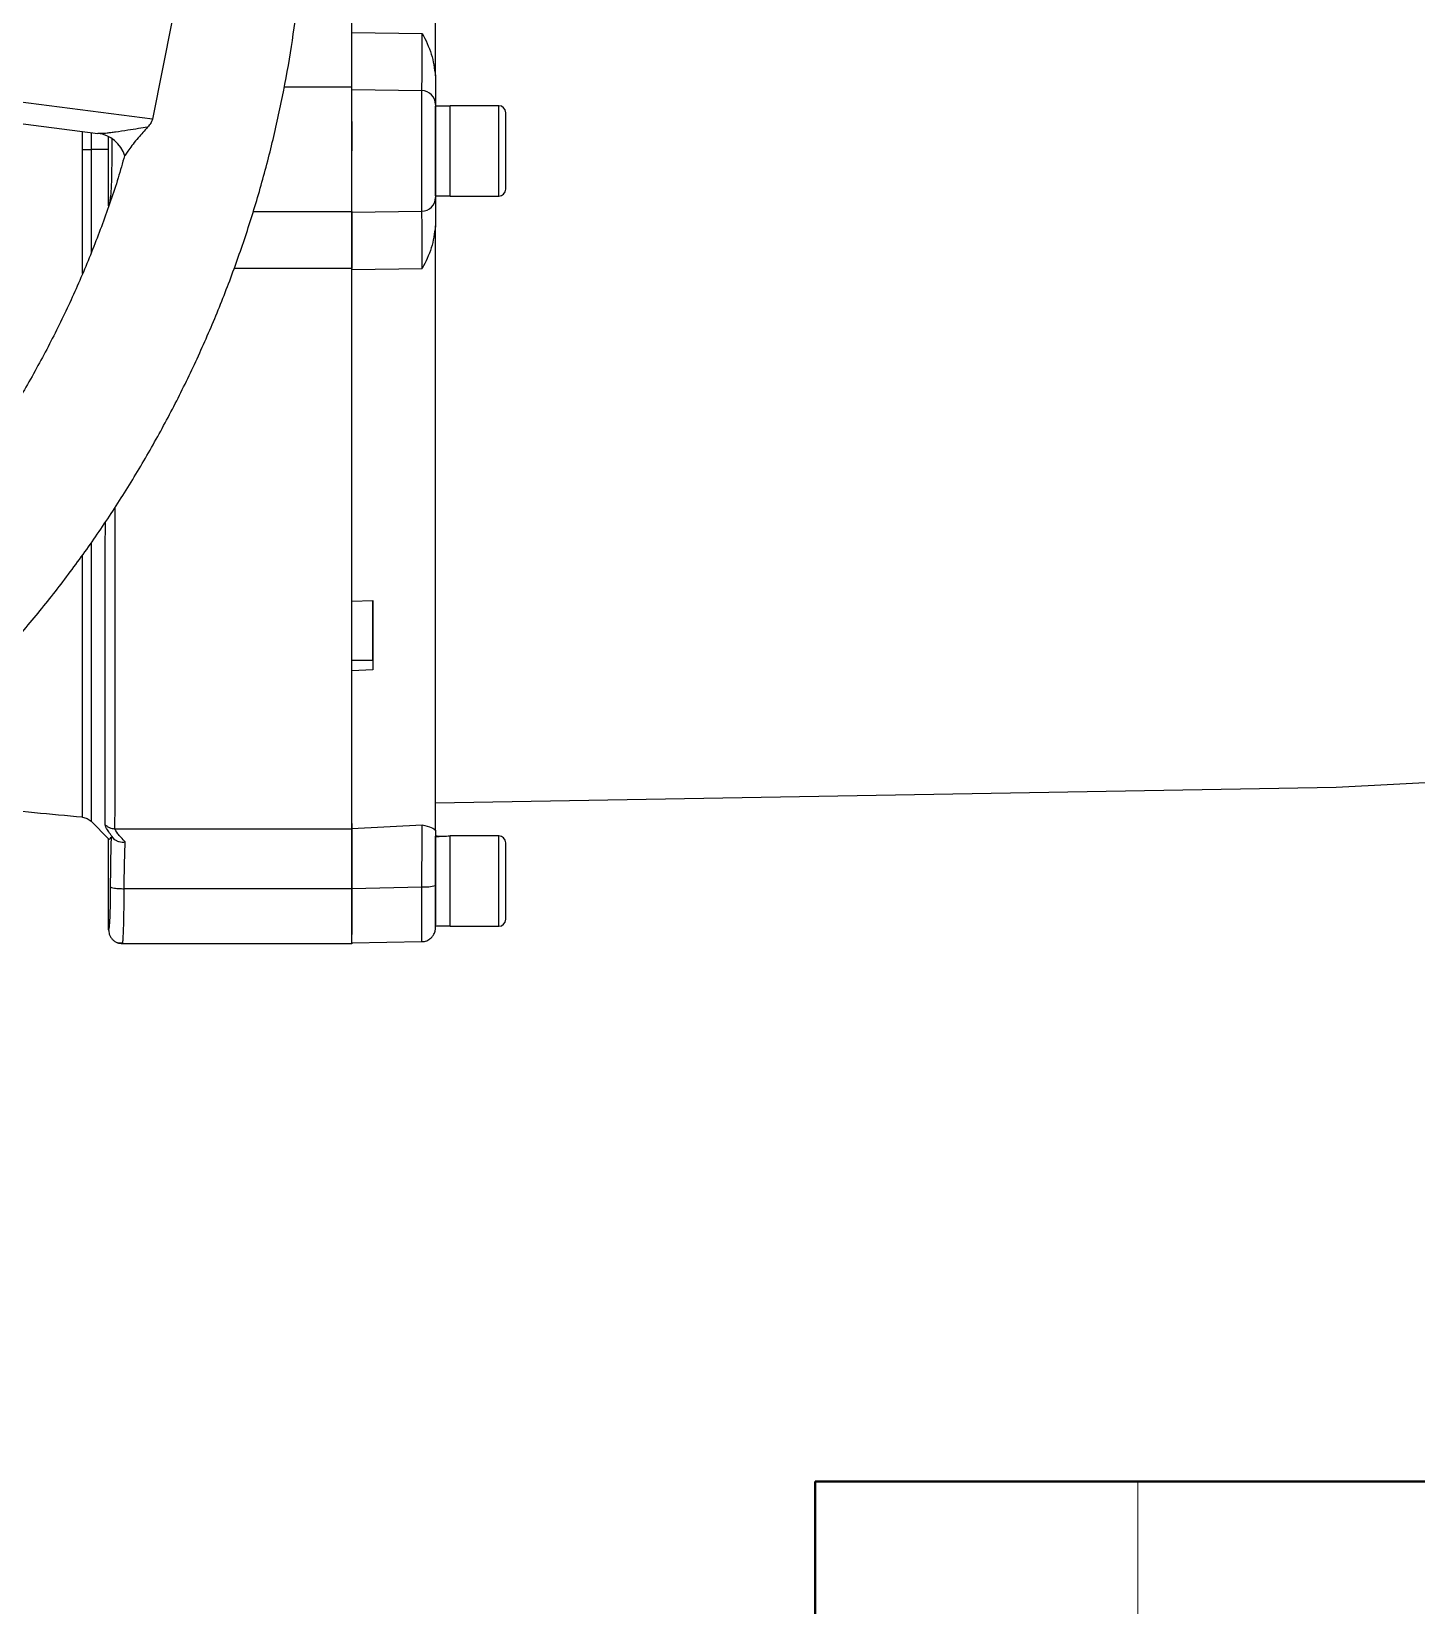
# Model space of a CAD drawing. Header units: millimetres. Extents: x 1890 to 4327, y 775 to 2498.
# Drawn here: x 3140.8 to 3340, y 1047.3 to 1273.6 of the extents above; entities that cross this region are included whole.
import ezdxf

# ---------------------------------------------------------------- set-up
doc = ezdxf.new("R2010")
doc.units = ezdxf.units.MM
for name, color, linetype, lineweight in [('AM_BOR', 7, 'Continuous', 50), ('粗实线', 7, 'Continuous', 40), ('细实线', 3, 'Continuous', 13)]:
    doc.layers.add(name, color=color, linetype=linetype, lineweight=lineweight)

# ---------------------------------------------------------------- blocks, each defined once
blk = doc.blocks.new('rA3')
at = {"layer": '粗实线'}
for p, q in [((568.384, 174.26), (568.384, 129.26)), ((748.384, 174.26), (568.384, 174.26))]:
    blk.add_line(p, q, dxfattribs=at)
at = {"layer": '细实线'}
blk.add_line((576.384, 174.26), (576.384, 149.26), dxfattribs=at)

msp = doc.modelspace()

# ---------------------------------------------------------------- linework, layer by layer
at = {"color": 7, "linetype": 'Continuous', "lineweight": 25}
for p, q in [((3161.019, 1275.265), (3158.192, 1261.012)), ((3186.889, 1273.475), (3196.994, 1273.356)), ((3158.192, 1261.012), (3124.359, 1265.414)), ((3186.889, 1265.604), (3177.126, 1265.604)), ((3186.889, 1265.273), (3196.924, 1265.124)), ((3124.739, 1262.272), (3150.323, 1258.972)), ((3200.989, 1262.887), (3198.889, 1262.887)), ((3207.989, 1262.947), (3200.989, 1262.947)), ((3200.989, 1262.947), (3200.989, 1262.887)), ((3148.161, 1256.652), (3148.161, 1259.251)), ((3149.385, 1259.093), (3149.385, 1256.653)), ((3151.889, 1256.658), (3149.385, 1256.653)), ((3151.889, 1256.658), (3151.889, 1258.457)), ((3151.889, 1256.658), (3151.889, 1258.457)), ((3151.889, 1248.549), (3151.889, 1256.658)), ((3186.889, 1252.197), (3186.889, 1252.447)), ((3198.889, 1250.007), (3200.989, 1250.007)), ((3200.989, 1249.947), (3207.989, 1249.947)), ((3172.678, 1247.743), (3186.889, 1247.743)), ((3186.889, 1247.621), (3196.924, 1247.77)), ((3186.889, 1239.532), (3169.91, 1239.532)), ((3186.889, 1239.419), (3196.994, 1239.538)), ((3186.889, 1191.693), (3189.889, 1191.804)), ((3186.889, 1183.233), (3189.889, 1183.233)), ((3189.889, 1181.809), (3186.889, 1181.698)), ((3189.889, 1183.233), (3189.889, 1181.809)), ((3328.415, 1164.967), (3350.143, 1166.106)), ((3198.889, 1162.707), (3328.415, 1164.967)), ((3149.376, 1160.046), (3151.889, 1157.531)), ((3186.888, 1159.728), (3186.888, 1159.027)), ((3186.889, 1159.027), (3196.993, 1159.544)), ((3151.889, 1144.448), (3151.889, 1157.531)), ((3152.809, 1158.976), (3186.889, 1158.976)), ((3198.889, 1155.787), (3198.889, 1157.887)), ((3198.889, 1157.771), (3198.889, 1155.614)), ((3207.989, 1157.947), (3200.989, 1157.947)), ((3186.889, 1150.35), (3154.132, 1150.35)), ((3186.889, 1150.376), (3196.923, 1150.626)), ((3198.889, 1145.007), (3200.989, 1145.007)), ((3200.989, 1144.947), (3207.989, 1144.947)), ((3153.057, 1142.628), (3153.96, 1142.582)), ((3153.888, 1142.447), (3186.889, 1142.447)), ((3153.89, 1142.447), (3153.929, 1142.631)), ((3186.889, 1142.557), (3196.923, 1142.732))]:
    msp.add_line(p, q, dxfattribs=at)
at = {"color": 7, "linetype": 'Continuous', "lineweight": 25, "flags": 128}
for points in [[(3196.924, 1247.77), (3196.924, 1248.135), (3196.924, 1248.867), (3196.924, 1249.936), (3196.924, 1251.293), (3196.924, 1252.878), (3196.924, 1254.622), (3196.924, 1256.447), (3196.924, 1258.272), (3196.924, 1260.015), (3196.924, 1261.601), (3196.924, 1262.958), (3196.924, 1264.027), (3196.924, 1264.759), (3196.924, 1265.124)], [(3198.889, 1250.007), (3198.889, 1250.022), (3198.889, 1250.302), (3198.889, 1250.918), (3198.889, 1251.837), (3198.889, 1253.007), (3198.889, 1254.365), (3198.889, 1255.838), (3198.889, 1257.343), (3198.889, 1258.8), (3198.889, 1260.128), (3198.889, 1261.254), (3198.889, 1262.118), (3198.889, 1262.671), (3198.889, 1262.885), (3198.889, 1262.887)], [(3200.989, 1250.007), (3200.989, 1249.99), (3200.989, 1249.99), (3200.989, 1250.339), (3200.989, 1251.016), (3200.989, 1251.986), (3200.989, 1253.197), (3200.989, 1254.582), (3200.989, 1256.069), (3200.989, 1257.575), (3200.989, 1259.021), (3200.989, 1260.328), (3200.989, 1261.426), (3200.989, 1262.255), (3200.989, 1262.771), (3200.989, 1262.947), (3200.989, 1262.947)], [(3200.989, 1250.11), (3200.989, 1250.222), (3200.989, 1250.775), (3200.989, 1251.639), (3200.989, 1252.766), (3200.989, 1254.093), (3200.989, 1255.55), (3200.989, 1257.055), (3200.989, 1258.528), (3200.989, 1259.886), (3200.989, 1261.057), (3200.989, 1261.975), (3200.989, 1262.239)], [(3207.989, 1249.947), (3207.989, 1249.99), (3207.989, 1250.339), (3207.989, 1251.016), (3207.989, 1251.986), (3207.989, 1253.197), (3207.989, 1254.582), (3207.989, 1256.069), (3207.989, 1257.575), (3207.989, 1259.021), (3207.989, 1260.328), (3207.989, 1261.426), (3207.989, 1262.255), (3207.989, 1262.771), (3207.989, 1262.947)], [(3198.889, 1157.887), (3198.889, 1157.71), (3198.889, 1157.192), (3198.889, 1156.359), (3198.889, 1155.447)], [(3198.889, 1145.007), (3198.889, 1145.069), (3198.889, 1145.452), (3198.889, 1146.162), (3198.889, 1147.162), (3198.889, 1148.395), (3198.889, 1149.796), (3198.889, 1151.286), (3198.889, 1152.786), (3198.889, 1154.212), (3198.889, 1155.487), (3198.889, 1156.541), (3198.889, 1157.317), (3198.889, 1157.771)], [(3200.989, 1151.447), (3200.989, 1152.946), (3200.989, 1154.364), (3200.989, 1155.625), (3200.989, 1156.66), (3200.989, 1157.415), (3200.989, 1157.848), (3200.989, 1157.936), (3200.989, 1157.887)], [(3200.989, 1145.007), (3200.989, 1145.035), (3200.989, 1145.352), (3200.989, 1146.002), (3200.989, 1146.95), (3200.989, 1148.143), (3200.989, 1149.517), (3200.989, 1150.997), (3200.989, 1152.501), (3200.989, 1153.948), (3200.989, 1155.258), (3200.989, 1156.359), (3200.989, 1157.192), (3200.989, 1157.71), (3200.989, 1157.887)], [(3207.989, 1151.447), (3207.989, 1152.946), (3207.989, 1154.364), (3207.989, 1155.625), (3207.989, 1156.66), (3207.989, 1157.415), (3207.989, 1157.848), (3207.989, 1157.947)], [(3198.889, 1155.614), (3198.889, 1155.103), (3198.889, 1154.296), (3198.889, 1153.258), (3198.889, 1152.073), (3198.889, 1150.837), (3198.889, 1150.814)], [(3196.923, 1142.732), (3196.923, 1142.925), (3196.923, 1143.496), (3196.923, 1144.419), (3196.923, 1145.654), (3196.923, 1147.146), (3196.923, 1148.828), (3196.923, 1150.626)], [(3200.989, 1145.007), (3200.989, 1144.958), (3200.989, 1145.045), (3200.989, 1145.478), (3200.989, 1146.233), (3200.989, 1147.268), (3200.989, 1148.529), (3200.989, 1149.948), (3200.989, 1151.447)], [(3207.989, 1144.947), (3207.989, 1145.045), (3207.989, 1145.478), (3207.989, 1146.233), (3207.989, 1147.268), (3207.989, 1148.529), (3207.989, 1149.948), (3207.989, 1151.447)]]:
    msp.add_lwpolyline(points, dxfattribs=at)
at = {"color": 7, "linetype": 'Continuous', "lineweight": 25}
for centre, radius, start, end in [((3196.894, 1263.128), 1.995, 0.12481, 89.13021), ((3207.989, 1261.947), 1, 360, 90), ((3149.776, 1254.336), 4.668, 17.58427, 83.2716), ((3148.102, 1920.706), 664.054, 270.005021, 270.110676), ((3196.894, 1249.766), 1.995, 270.86979, 359.87519), ((3207.989, 1250.947), 1, 270, 360), ((3207.989, 1156.947), 1, 360, 90), ((3197.405, 1155.955), 5.35, 264.84154, 286.10398), ((3207.989, 1145.947), 1, 270, 360)]:
    msp.add_arc(centre, radius, start, end, dxfattribs=at)
for centre, major_axis, ratio, start_param, end_param in [((3151.889, 1256.447), (0, 98.916), 0.0000054, 4.6323855, 4.7145267), ((3152.008, 1256.454), (0.007, 98.975), 0.0349473, 3.1091985, 3.2162788), ((3198.889, 1151.447), (11.154, 0), 0.5773521, 1.4765232, 1.5707963), ((3200.989, 1151.447), (11.154, 0), 0.5773521, 1.5707963, 1.760193)]:
    msp.add_ellipse(centre, major_axis=major_axis, ratio=ratio, start_param=start_param, end_param=end_param, dxfattribs=at)
for points, knots in [([(3009.456, 1127.481), (3012.016, 1127.506), (3015.597, 1127.541), (3020.866, 1127.82), (3025.33, 1128.155), (3030.646, 1128.721), (3036.215, 1129.494), (3042.029, 1130.504), (3048, 1131.76), (3054.076, 1133.271), (3060.214, 1135.042), (3066.379, 1137.076), (3072.543, 1139.375), (3078.68, 1141.941), (3084.768, 1144.771), (3090.787, 1147.865), (3096.72, 1151.219), (3102.549, 1154.831), (3108.259, 1158.697), (3113.834, 1162.811), (3119.262, 1167.168), (3124.527, 1171.763), (3129.619, 1176.587), (3134.524, 1181.635), (3139.231, 1186.898), (3143.728, 1192.368), (3148.007, 1198.036), (3152.055, 1203.893), (3155.865, 1209.93), (3159.427, 1216.136), (3162.732, 1222.5), (3165.773, 1229.013), (3168.542, 1235.662), (3171.032, 1242.436), (3173.238, 1249.324), (3175.152, 1256.313), (3176.771, 1263.391), (3178.089, 1270.544), (3179.101, 1277.761), (3179.806, 1285.028), (3180.199, 1292.333), (3180.278, 1299.66), (3180.041, 1306.998), (3179.486, 1314.333), (3178.614, 1321.651), (3177.424, 1328.938), (3175.916, 1336.181), (3174.091, 1343.365), (3171.95, 1350.478), (3169.497, 1357.505), (3166.732, 1364.434), (3163.659, 1371.25), (3160.282, 1377.941), (3156.604, 1384.493), (3152.631, 1390.893), (3148.366, 1397.128), (3143.815, 1403.186), (3138.983, 1409.055), (3133.875, 1414.721), (3128.499, 1420.174), (3123.052, 1425.221), (3117.579, 1429.873), (3112.12, 1434.143), (3106.496, 1438.185), (3100.714, 1441.994), (3094.787, 1445.562), (3088.724, 1448.884), (3082.538, 1451.954), (3076.242, 1454.767), (3069.848, 1457.319), (3063.373, 1459.606), (3056.835, 1461.622), (3050.26, 1463.364), (3043.687, 1464.829), (3037.194, 1466.011), (3030.904, 1466.908), (3025.38, 1467.491), (3020.498, 1467.859), (3015.674, 1468.099), (3009.699, 1468.216), (3004.182, 1468.105), (2998.913, 1467.834), (2994.449, 1467.496), (2989.133, 1466.931), (2983.564, 1466.158), (2977.75, 1465.148), (2971.779, 1463.892), (2965.703, 1462.381), (2959.565, 1460.61), (2953.4, 1458.576), (2947.236, 1456.277), (2941.099, 1453.711), (2935.011, 1450.881), (2928.992, 1447.787), (2923.059, 1444.433), (2917.23, 1440.82), (2911.52, 1436.955), (2905.945, 1432.841), (2900.517, 1428.484), (2895.252, 1423.889), (2890.16, 1419.065), (2885.255, 1414.017), (2880.549, 1408.754), (2876.051, 1403.284), (2871.773, 1397.616), (2867.724, 1391.759), (2863.914, 1385.722), (2860.352, 1379.516), (2857.048, 1373.152), (2854.005, 1366.64), (2851.243, 1359.988), (2848.906, 1353.706), (2847.627, 1349.601), (2847.064, 1347.792)], [0, 0, 0, 0, 0.01020738, 0.01427401, 0.02103699, 0.02805607, 0.03558666, 0.0434511, 0.05157826, 0.05991132, 0.06840986, 0.07704394, 0.08579098, 0.09463359, 0.10355821, 0.11255405, 0.12161242, 0.13072624, 0.1398897, 0.14909794, 0.15834689, 0.16763314, 0.17695375, 0.18630622, 0.19568842, 0.20509849, 0.21453484, 0.22399606, 0.23348097, 0.24298851, 0.25251779, 0.26206801, 0.27163852, 0.28122873, 0.29083816, 0.30046642, 0.31011319, 0.31977821, 0.32946132, 0.33916239, 0.34888138, 0.35861831, 0.36837328, 0.37814642, 0.38793798, 0.39774825, 0.40757761, 0.41742653, 0.42729557, 0.4371854, 0.4470968, 0.45703069, 0.46698816, 0.47697044, 0.48697902, 0.49701559, 0.50708218, 0.51718117, 0.52731537, 0.53748817, 0.54770366, 0.5569145, 0.56612256, 0.57532659, 0.5845258, 0.59371913, 0.60290519, 0.61208206, 0.62124705, 0.63039624, 0.63952364, 0.64861966, 0.65766788, 0.66663751, 0.67546331, 0.68397889, 0.69196332, 0.69760555, 0.70350123, 0.71121989, 0.72142727, 0.72549391, 0.73225688, 0.73927596, 0.74680655, 0.754671, 0.76279816, 0.77113122, 0.77962976, 0.78826384, 0.79701087, 0.80585349, 0.81477811, 0.82377394, 0.83283231, 0.84194614, 0.85110959, 0.86031783, 0.86956679, 0.87885303, 0.88817364, 0.89752611, 0.90690831, 0.91631839, 0.92575473, 0.93521596, 0.94470086, 0.95420841, 0.96373768, 0.97328791, 0.98285841, 0.99244862, 1, 1, 1, 1]), ([(3186.889, 1265.273), (3186.889, 1265.499), (3186.889, 1265.951), (3186.889, 1267.83), (3186.889, 1270.375), (3186.889, 1272.441), (3186.889, 1273.475)], [0, 0, 0, 0, 0.2500652, 0.4994456, 0.7493864, 1, 1, 1, 1]), ([(3196.924, 1265.124), (3196.93, 1265.22), (3196.941, 1265.404), (3196.953, 1266.006), (3196.963, 1266.622), (3196.971, 1267.164), (3196.983, 1268.259), (3196.991, 1270.217), (3196.993, 1272.324), (3196.994, 1273.356)], [0, 0, 0, 0, 0.1490589, 0.284486, 0.365253, 0.4374072, 0.5004523, 0.7554674, 1, 1, 1, 1]), ([(3196.994, 1273.356), (3197.481, 1272.384), (3198.451, 1270.451), (3198.743, 1268.304), (3198.889, 1267.236)], [0, 0, 0, 0, 0.50244267, 1, 1, 1, 1]), ([(3186.889, 1252.275), (3186.889, 1252.675), (3186.889, 1253.979), (3186.889, 1256.711), (3186.889, 1259.942), (3186.889, 1262.761), (3186.889, 1264.866), (3186.889, 1265.358), (3186.889, 1265.604)], [0, 0, 0, 0, 0.08145643, 0.26516514, 0.44887386, 0.63258257, 0.81629129, 1, 1, 1, 1]), ([(3198.889, 1267.236), (3198.889, 1266.684), (3198.889, 1265.582), (3198.889, 1264.363), (3198.889, 1263.476), (3198.889, 1263.247), (3198.889, 1263.133)], [0, 0, 0, 0, 0.250755, 0.4999887, 0.7492331, 1, 1, 1, 1]), ([(3158.192, 1261.012), (3158.139, 1260.856), (3158.01, 1260.477), (3157.736, 1260.116), (3157.554, 1259.914), (3157.506, 1259.862)], [0, 0, 0, 0, 0.3410071, 0.8286347, 1, 1, 1, 1]), ([(3208.989, 1250.947), (3208.989, 1251.02), (3208.989, 1251.133), (3208.989, 1251.819), (3208.989, 1252.529), (3208.989, 1253.41), (3208.989, 1254.69), (3208.989, 1256.447), (3208.989, 1258.203), (3208.989, 1259.483), (3208.989, 1260.364), (3208.989, 1261.074), (3208.989, 1261.76), (3208.989, 1261.873), (3208.989, 1261.947)], [0, 0, 0, 0, 0.1197284, 0.1841803, 0.25, 0.3158197, 0.3802716, 0.5, 0.6197284, 0.6841803, 0.75, 0.8158197, 0.8802716, 1, 1, 1, 1]), ([(3157.506, 1259.862), (3157.063, 1259.792), (3156.099, 1259.639), (3154.536, 1259.399), (3153.222, 1259.192), (3152.243, 1259.062), (3151.679, 1258.999), (3151.152, 1258.956), (3150.677, 1258.935), (3150.431, 1258.961), (3150.323, 1258.972)], [0, 0, 0, 0, 0.1610959, 0.3500594, 0.5867226, 0.6799971, 0.7629362, 0.835774, 0.9281692, 1, 1, 1, 1]), ([(3157.506, 1259.862), (3157.043, 1259.352), (3155.992, 1258.196), (3154.941, 1256.839), (3154.381, 1256.009), (3154.238, 1255.766), (3154.225, 1255.743), (3154.226, 1255.746), (3154.226, 1255.746)], [0, 0, 0, 0, 0.296932, 0.6736495, 0.8400755, 0.9606673, 0.9947876, 1, 1, 1, 1]), ([(3186.889, 1260.447), (3186.889, 1260.561), (3186.889, 1260.825), (3186.889, 1260.463), (3186.889, 1259.534), (3186.889, 1258.115), (3186.889, 1257.003), (3186.889, 1256.447)], [0, 0, 0, 0, 0.1621533, 0.371615, 0.5810766, 0.7905383, 1, 1, 1, 1]), ([(3148.16, 1238.829), (3148.16, 1241.777), (3148.16, 1247.679), (3148.161, 1253.659), (3148.161, 1256.652)], [0, 0, 0, 0, 0.4994879, 1, 1, 1, 1]), ([(3149.385, 1256.653), (3149.385, 1253.495), (3149.385, 1248.529), (3149.385, 1243.632), (3149.385, 1241.85)], [0, 0, 0, 0, 0.6359822, 1, 1, 1, 1]), ([(3152.342, 1258.169), (3152.346, 1257.617), (3152.355, 1256.223), (3152.335, 1253.863), (3152.286, 1251.772), (3152.216, 1250.265), (3152.164, 1249.917), (3152.136, 1249.728)], [0, 0, 0, 0, 0.1446681, 0.3655212, 0.6066409, 0.7853277, 1, 1, 1, 1]), ([(3154.186, 1255.754), (3153.885, 1254.691), (3152.949, 1251.387), (3151.042, 1245.935), (3148.484, 1239.408), (3145.599, 1232.996), (3142.414, 1226.708), (3138.926, 1220.56), (3135.141, 1214.564), (3131.065, 1208.735), (3126.702, 1203.086), (3122.058, 1197.63), (3117.139, 1192.381), (3112.129, 1187.524), (3107.075, 1183.053), (3102.016, 1178.955), (3096.788, 1175.081), (3091.401, 1171.439), (3085.865, 1168.036), (3080.192, 1164.878), (3074.395, 1161.971), (3068.487, 1159.32), (3062.484, 1156.931), (3056.401, 1154.808), (3050.262, 1152.956), (3044.094, 1151.378), (3037.95, 1150.079), (3031.941, 1149.067), (3026.374, 1148.356), (3021.529, 1147.91), (3017.059, 1147.633), (3013.154, 1147.495), (3010.555, 1147.485), (3009.507, 1147.481)], [0, 0, 0, 0, 0.0170783, 0.0531439, 0.089298, 0.1255445, 0.1618882, 0.1983346, 0.2348901, 0.2715626, 0.3083611, 0.3452967, 0.3823824, 0.4196345, 0.4532144, 0.4867833, 0.5203362, 0.5538698, 0.5873798, 0.6208602, 0.654303, 0.6876965, 0.7210233, 0.7542563, 0.7873511, 0.8202281, 0.8527303, 0.8844984, 0.9144909, 0.939551, 0.9597807, 0.9837802, 1, 1, 1, 1]), ([(3152.136, 1249.728), (3152.118, 1249.644), (3152.083, 1249.485), (3152.05, 1249.138), (3152.034, 1248.974)], [0, 0, 0, 0, 0.5255504, 1, 1, 1, 1]), ([(3198.889, 1249.761), (3198.889, 1249.646), (3198.889, 1249.418), (3198.889, 1248.531), (3198.889, 1247.312), (3198.889, 1246.21), (3198.889, 1245.658)], [0, 0, 0, 0, 0.2507669, 0.5000113, 0.749245, 1, 1, 1, 1]), ([(3186.889, 1239.419), (3186.889, 1240.451), (3186.889, 1242.513), (3186.889, 1245.057), (3186.889, 1246.939), (3186.889, 1247.394), (3186.889, 1247.621)], [0, 0, 0, 0, 0.2500466, 0.4994486, 0.7493959, 1, 1, 1, 1]), ([(3196.994, 1239.538), (3196.993, 1240.572), (3196.992, 1241.965), (3196.987, 1243.499), (3196.983, 1244.38), (3196.977, 1245.219), (3196.967, 1246.045), (3196.954, 1246.827), (3196.941, 1247.489), (3196.93, 1247.674), (3196.924, 1247.77)], [0, 0, 0, 0, 0.24428957, 0.32903605, 0.41448985, 0.50012501, 0.59799237, 0.71577027, 0.85107242, 1, 1, 1, 1]), ([(3198.889, 1245.658), (3198.743, 1244.589), (3198.451, 1242.443), (3197.481, 1240.51), (3196.994, 1239.538)], [0, 0, 0, 0, 0.4975573, 1, 1, 1, 1]), ([(3152.809, 1158.976), (3152.81, 1159.582), (3152.812, 1160.782), (3152.816, 1163.548), (3152.819, 1166.915), (3152.823, 1171.301), (3152.826, 1176.841), (3152.83, 1183.639), (3152.833, 1191.024), (3152.835, 1198.204), (3152.836, 1203.121), (3152.837, 1205.225)], [0, 0, 0, 0, 0.1074926, 0.2126392, 0.3154396, 0.4158938, 0.5461536, 0.6722446, 0.7941664, 0.9119185, 1, 1, 1, 1]), ([(3151.394, 1159.553), (3151.395, 1160.109), (3151.397, 1161.202), (3151.401, 1163.646), (3151.404, 1166.547), (3151.407, 1169.882), (3151.409, 1173.558), (3151.412, 1178.11), (3151.415, 1183.624), (3151.418, 1190.137), (3151.421, 1196.574), (3151.422, 1200.996), (3151.423, 1203.066)], [0, 0, 0, 0, 0.10355805, 0.20350992, 0.29985507, 0.39259296, 0.48172312, 0.56724505, 0.68873355, 0.80210636, 0.90736147, 1, 1, 1, 1]), ([(3149.383, 1200.115), (3149.383, 1198.547), (3149.383, 1194.411), (3149.382, 1188.35), (3149.382, 1181.954), (3149.381, 1176.297), (3149.38, 1171.406), (3149.379, 1167.334), (3149.378, 1164.126), (3149.378, 1161.777), (3149.377, 1160.449), (3149.376, 1159.9), (3149.376, 1160.054), (3149.376, 1160.059)], [0, 0, 0, 0, 0.06336263, 0.16710914, 0.27085565, 0.37460215, 0.47834866, 0.58209517, 0.68584167, 0.78958818, 0.89333469, 0.99708119, 1, 1, 1, 1]), ([(3148.15, 1160.634), (3148.15, 1160.63), (3148.15, 1160.516), (3148.151, 1160.917), (3148.152, 1161.848), (3148.152, 1163.395), (3148.153, 1165.376), (3148.154, 1167.735), (3148.154, 1170.485), (3148.155, 1173.589), (3148.156, 1177.001), (3148.156, 1179.797), (3148.156, 1181.814), (3148.157, 1183.002), (3148.157, 1184.186), (3148.157, 1185.365), (3148.157, 1186.536), (3148.157, 1187.697), (3148.158, 1190.781), (3148.158, 1194.218), (3148.158, 1197.614), (3148.158, 1198.343)], [0, 0, 0, 0, 0.0029077, 0.0949925, 0.1832887, 0.2677958, 0.3485137, 0.4254418, 0.4985799, 0.5759913, 0.6486482, 0.7165502, 0.7383478, 0.7596059, 0.7803246, 0.8005039, 0.8201437, 0.839244, 0.8578049, 0.9695111, 1, 1, 1, 1]), ([(3189.889, 1183.233), (3189.889, 1184.802), (3189.889, 1187.51), (3189.889, 1190.533), (3189.889, 1191.804)], [0, 0, 0, 0, 0.57963713, 1, 1, 1, 1]), ([(3115.895, 1164.526), (3119.577, 1164.001), (3128.013, 1162.797), (3138.771, 1161.524), (3145.853, 1160.874), (3148.153, 1160.663)], [0, 0, 0, 0, 0.3434207, 0.7867461, 1, 1, 1, 1]), ([(3148.15, 1160.623), (3148.381, 1160.58), (3148.843, 1160.494), (3149.202, 1160.191), (3149.382, 1160.04)], [0, 0, 0, 0, 0.5000711, 1, 1, 1, 1]), ([(3152.699, 1157.482), (3152.32, 1157.963), (3151.584, 1158.897), (3151.456, 1159.339), (3151.394, 1159.553)], [0, 0, 0, 0, 0.5146876, 1, 1, 1, 1]), ([(3151.394, 1159.553), (3151.491, 1159.468), (3151.686, 1159.296), (3152.038, 1159.116), (3152.417, 1158.998), (3152.679, 1158.983), (3152.809, 1158.976)], [0, 0, 0, 0, 0.2475722, 0.5, 0.7524278, 1, 1, 1, 1]), ([(3186.889, 1150.376), (3186.889, 1151.422), (3186.889, 1153.51), (3186.889, 1156.159), (3186.889, 1158.18), (3186.889, 1158.745), (3186.889, 1159.027)], [0, 0, 0, 0, 0.25006523, 0.49944561, 0.74938637, 1, 1, 1, 1]), ([(3196.923, 1150.626), (3196.929, 1151.267), (3196.941, 1152.491), (3196.953, 1153.97), (3196.963, 1155.059), (3196.971, 1155.825), (3196.982, 1157.113), (3196.991, 1158.692), (3196.993, 1159.264), (3196.993, 1159.544)], [0, 0, 0, 0, 0.1490589, 0.284486, 0.365253, 0.4374072, 0.5004523, 0.7554674, 1, 1, 1, 1]), ([(3196.993, 1159.544), (3197.481, 1159.407), (3198.45, 1159.135), (3198.743, 1158.893), (3198.889, 1158.773)], [0, 0, 0, 0, 0.5024427, 1, 1, 1, 1]), ([(3152.259, 1157.755), (3152.243, 1157.275), (3152.211, 1156.313), (3152.174, 1154.573), (3152.146, 1152.665), (3152.138, 1151.283), (3152.134, 1150.594)], [0, 0, 0, 0, 0.2423696, 0.4853152, 0.7431963, 1, 1, 1, 1]), ([(3152.259, 1157.755), (3152.28, 1157.764), (3152.311, 1157.778), (3152.474, 1157.671), (3152.605, 1157.565), (3152.684, 1157.495), (3152.699, 1157.482)], [0, 0, 0, 0, 0.5019977, 0.7519527, 0.9535485, 1, 1, 1, 1]), ([(3152.699, 1157.482), (3152.797, 1157.407), (3152.999, 1157.252), (3153.391, 1157.111), (3153.83, 1157.039), (3154.139, 1157.065), (3154.295, 1157.077)], [0, 0, 0, 0, 0.2386671, 0.4926942, 0.7442037, 1, 1, 1, 1]), ([(3154.295, 1157.077), (3153.877, 1157.506), (3153.052, 1158.354), (3152.889, 1158.77), (3152.809, 1158.976)], [0, 0, 0, 0, 0.5050283, 1, 1, 1, 1]), ([(3154.132, 1150.35), (3154.137, 1150.967), (3154.147, 1152.225), (3154.181, 1154.019), (3154.229, 1155.714), (3154.272, 1156.617), (3154.295, 1157.077)], [0, 0, 0, 0, 0.2356127, 0.4808109, 0.7356041, 1, 1, 1, 1]), ([(3198.889, 1158.773), (3198.889, 1158.239), (3198.889, 1157.175), (3198.889, 1155.218), (3198.889, 1153.089), (3198.889, 1151.574), (3198.889, 1150.815)], [0, 0, 0, 0, 0.250755, 0.4999887, 0.7492331, 1, 1, 1, 1]), ([(3208.989, 1151.447), (3208.989, 1152.138), (3208.989, 1153.203), (3208.989, 1154.483), (3208.989, 1155.364), (3208.989, 1156.074), (3208.989, 1156.76), (3208.989, 1156.873), (3208.989, 1156.947)], [0, 0, 0, 0, 0.2394568, 0.3683607, 0.5, 0.6316393, 0.7605432, 1, 1, 1, 1]), ([(3186.889, 1155.447), (3186.889, 1155.561), (3186.889, 1155.825), (3186.889, 1155.463), (3186.889, 1154.534), (3186.889, 1153.115), (3186.889, 1152.003), (3186.889, 1151.447)], [0, 0, 0, 0, 0.1621502, 0.3716126, 0.5810751, 0.7905375, 1, 1, 1, 1]), ([(3152.134, 1150.594), (3152.127, 1149.76), (3152.113, 1148.093), (3152.055, 1146.08), (3151.978, 1144.698), (3151.918, 1144.531), (3151.889, 1144.448)], [0, 0, 0, 0, 0.2501088, 0.5000493, 0.7500207, 1, 1, 1, 1]), ([(3152.134, 1150.594), (3152.169, 1150.564), (3152.242, 1150.501), (3152.71, 1150.42), (3153.375, 1150.363), (3153.886, 1150.354), (3154.132, 1150.35)], [0, 0, 0, 0, 0.2409388, 0.5005407, 0.7598409, 1, 1, 1, 1]), ([(3153.929, 1142.631), (3153.936, 1142.655), (3153.957, 1142.728), (3154, 1143.349), (3154.058, 1144.706), (3154.112, 1147.197), (3154.126, 1149.321), (3154.132, 1150.35)], [0, 0, 0, 0, 0.0675681, 0.1998133, 0.4374294, 0.7275623, 1, 1, 1, 1]), ([(3186.889, 1142.451), (3186.889, 1142.449), (3186.889, 1142.256), (3186.889, 1142.939), (3186.889, 1144.542), (3186.889, 1147.168), (3186.889, 1149.289), (3186.889, 1150.35)], [0, 0, 0, 0, 0.00146, 0.251095, 0.50073, 0.750365, 1, 1, 1, 1]), ([(3198.889, 1150.815), (3198.889, 1149.996), (3198.889, 1148.358), (3198.889, 1146.424), (3198.889, 1145.306), (3198.889, 1145.154), (3198.889, 1145.141)], [0, 0, 0, 0, 0.32304392, 0.64608785, 0.96913177, 1, 1, 1, 1]), ([(3208.989, 1145.947), (3208.989, 1146.02), (3208.989, 1146.133), (3208.989, 1146.819), (3208.989, 1147.529), (3208.989, 1148.41), (3208.989, 1149.69), (3208.989, 1150.755), (3208.989, 1151.447)], [0, 0, 0, 0, 0.2394568, 0.3683607, 0.5, 0.6316393, 0.7605432, 1, 1, 1, 1]), ([(3186.889, 1147.447), (3186.889, 1147.403), (3186.889, 1146.337), (3186.889, 1144.896), (3186.889, 1144.071), (3186.889, 1143.754)], [0, 0, 0, 0, 0.0255431, 0.6246336, 1, 1, 1, 1]), ([(3151.889, 1144.448), (3151.908, 1144.231), (3151.941, 1143.878), (3152.159, 1143.415), (3152.428, 1143.055), (3152.773, 1142.771), (3153.253, 1142.515), (3153.64, 1142.474), (3153.89, 1142.447)], [0, 0, 0, 0, 0.2060336, 0.3367467, 0.4847907, 0.6326865, 0.7619928, 1, 1, 1, 1]), ([(3196.917, 1142.76), (3196.993, 1142.753), (3197.298, 1142.725), (3197.776, 1142.911), (3198.246, 1143.231), (3198.551, 1143.593), (3198.736, 1143.938), (3198.833, 1144.236), (3198.874, 1144.463), (3198.886, 1144.613), (3198.888, 1144.689), (3198.889, 1144.718), (3198.889, 1144.724), (3198.889, 1144.726), (3198.889, 1144.728), (3198.889, 1144.73), (3198.889, 1144.732), (3198.889, 1144.742), (3198.889, 1144.81), (3198.889, 1145.06), (3198.889, 1145.141)], [0, 0, 0, 0, 0.0427535, 0.1716137, 0.274933, 0.3619927, 0.4349672, 0.4936953, 0.5372005, 0.5648057, 0.5779833, 0.5802423, 0.5811791, 0.5818638, 0.5828222, 0.5846676, 0.5898798, 0.6180464, 0.8773136, 1, 1, 1, 1]), ([(3153.161, 1142.623), (3153.249, 1142.586), (3153.5, 1142.482), (3153.753, 1142.538), (3153.918, 1142.575)], [0, 0, 0, 0, 0.34953147, 1, 1, 1, 1])]:
    msp.add_open_spline(points, degree=3, knots=knots, dxfattribs=at)
for points in [[(3198.889, 1267.236), (3198.889, 1270.888), (3198.889, 1278.191), (3198.889, 1288.835), (3198.889, 1299.078), (3198.889, 1308.778), (3198.889, 1317.817), (3198.889, 1326.08), (3198.889, 1333.461), (3198.889, 1339.866), (3198.889, 1345.221), (3198.889, 1349.429), (3198.889, 1352.548), (3198.889, 1353.597), (3198.889, 1354.121)], [(3186.889, 1273.475), (3186.889, 1276.389), (3186.889, 1282.216), (3186.889, 1290.711), (3186.889, 1298.94), (3186.889, 1306.811), (3186.889, 1314.311), (3186.889, 1318.905), (3186.889, 1321.201)], [(3186.889, 1265.604), (3186.889, 1265.831), (3186.889, 1266.284), (3186.889, 1268.162), (3186.889, 1270.695), (3186.889, 1272.751), (3186.889, 1273.779)], [(3186.889, 1256.447), (3186.889, 1257.522), (3186.889, 1259.673), (3186.889, 1262.459), (3186.889, 1264.546), (3186.889, 1265.03), (3186.889, 1265.273)], [(3198.889, 1263.133), (3198.889, 1262.966), (3198.889, 1262.633), (3198.889, 1261.059), (3198.889, 1258.928), (3198.889, 1257.274), (3198.889, 1256.447)], [(3186.889, 1247.621), (3186.889, 1247.863), (3186.889, 1248.348), (3186.889, 1250.435), (3186.889, 1253.221), (3186.889, 1255.372), (3186.889, 1256.447)], [(3198.889, 1256.447), (3198.889, 1255.62), (3198.889, 1253.966), (3198.889, 1251.835), (3198.889, 1250.261), (3198.889, 1249.928), (3198.889, 1249.761)], [(3186.889, 1247.743), (3186.889, 1247.512), (3186.889, 1247.05), (3186.889, 1245.161), (3186.889, 1242.619), (3186.889, 1240.561), (3186.889, 1239.532)], [(3198.889, 1158.773), (3198.889, 1159.297), (3198.889, 1160.345), (3198.889, 1163.465), (3198.889, 1167.673), (3198.889, 1173.028), (3198.889, 1179.433), (3198.889, 1186.814), (3198.889, 1195.076), (3198.889, 1204.116), (3198.889, 1213.816), (3198.889, 1224.059), (3198.889, 1234.703), (3198.889, 1242.006), (3198.889, 1245.658)], [(3186.889, 1158.976), (3186.889, 1159.662), (3186.889, 1161.035), (3186.889, 1164.356), (3186.889, 1168.56), (3186.889, 1173.695), (3186.889, 1179.685), (3186.889, 1186.472), (3186.889, 1193.986), (3186.889, 1202.148), (3186.889, 1210.873), (3186.889, 1220.074), (3186.889, 1229.64), (3186.889, 1236.235), (3186.889, 1239.532)], [(3186.889, 1191.693), (3186.889, 1193.989), (3186.889, 1198.583), (3186.889, 1206.083), (3186.889, 1213.954), (3186.889, 1222.183), (3186.889, 1230.678), (3186.889, 1236.505), (3186.889, 1239.419)], [(3186.889, 1183.233), (3186.889, 1184.807), (3186.889, 1187.956), (3186.889, 1191.471), (3186.889, 1193.228)], [(3189.889, 1191.804), (3189.889, 1190.049), (3189.889, 1186.538), (3189.889, 1183.386), (3189.889, 1181.809)], [(3186.889, 1159.027), (3186.889, 1159.615), (3186.889, 1160.791), (3186.889, 1163.543), (3186.889, 1166.991), (3186.889, 1171.191), (3186.889, 1176.036), (3186.889, 1179.811), (3186.889, 1181.698)], [(3186.889, 1158.976), (3186.889, 1158.694), (3186.889, 1158.129), (3186.889, 1156.113), (3186.889, 1153.474), (3186.889, 1151.391), (3186.889, 1150.35)], [(3186.889, 1151.447), (3186.889, 1150.89), (3186.889, 1149.776), (3186.889, 1148.371), (3186.889, 1147.389), (3186.889, 1147.261), (3186.889, 1147.197)], [(3186.889, 1142.557), (3186.889, 1142.67), (3186.889, 1142.897), (3186.889, 1144.661), (3186.889, 1147.215), (3186.889, 1149.322), (3186.889, 1150.376)]]:
    msp.add_open_spline(points, degree=3, dxfattribs=at)

# ---------------------------------------------------------------- block references
at = {"layer": 'AM_BOR', "xscale": 5.80078125, "yscale": 5.80078125, "zscale": 5.80078125}
msp.add_blockref('rA3', (-43.587, 54.271), dxfattribs=at)

doc.saveas('drawing.dxf')
